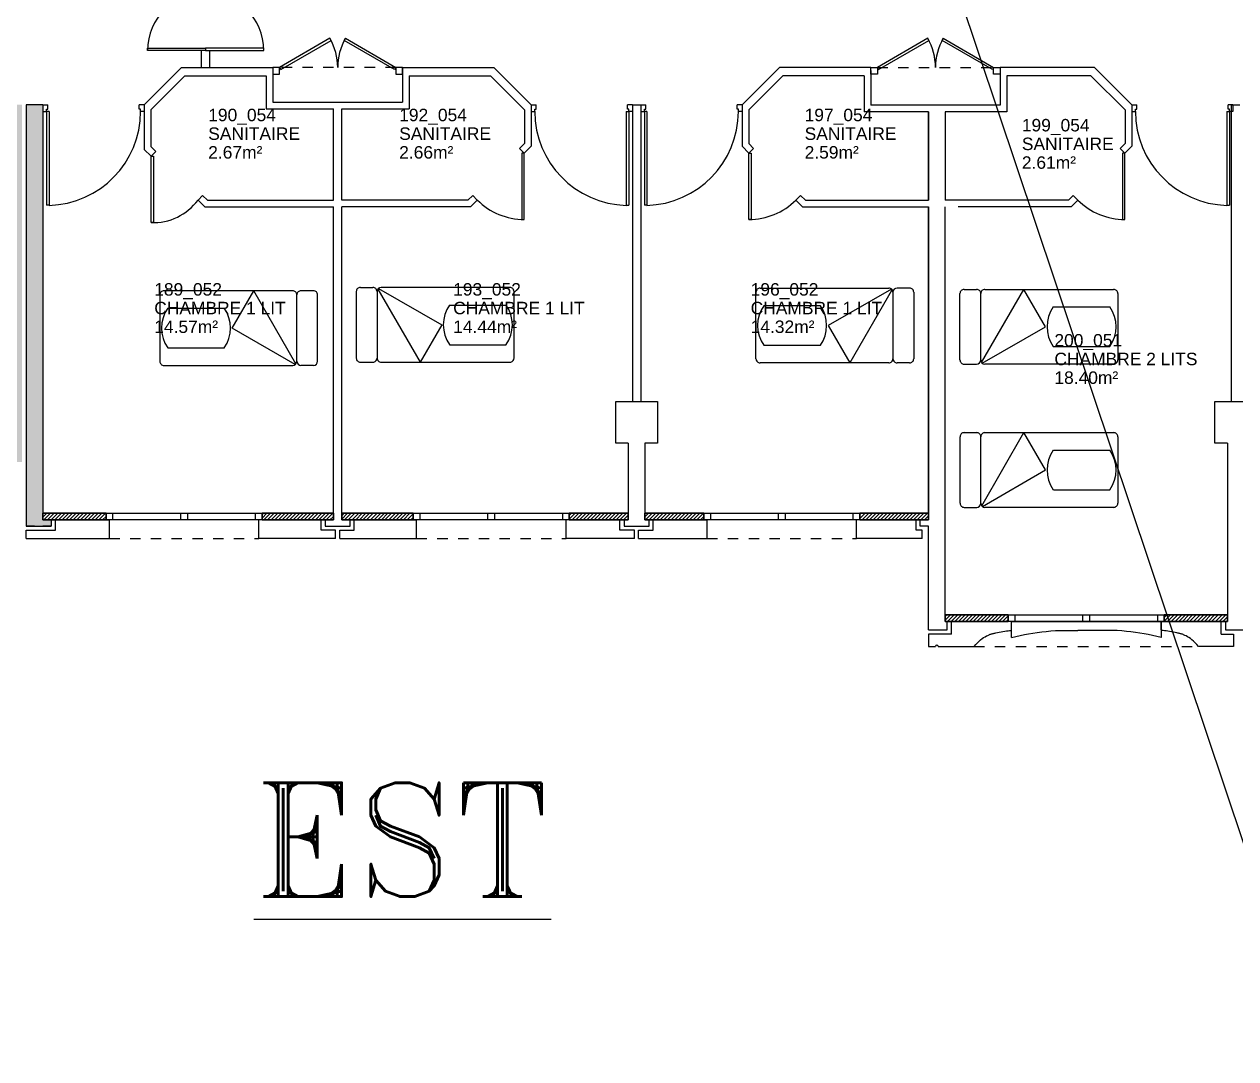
# Model space of a CAD drawing. Header units: millimetres. Extents: x -3.6 to 68.3, y -13.9 to 59.5.
# Drawn here: x 42.15 to 56.74, y -13.91 to -1.46 of the extents above; entities that cross this region are included whole.
import ezdxf
from ezdxf import colors
from ezdxf.entities.mleader import LeaderData, LeaderLine
from ezdxf.math import Vec2, Vec3

# ---------------------------------------------------------------- set-up
doc = ezdxf.new("R2010")
doc.units = ezdxf.units.MM
for name, pattern in [('CACHÉ', [0.25, 0.125, -0.125]), ('CONTINU', [0]), ('POINTILLÉS', [0.1, 0.05, -0.05])]:
    doc.linetypes.add(name, pattern=pattern)
for name, color, linetype in [('002 poteaux', 7, 'Continuous'), ('003 murs porteurs', 7, 'Continuous'), ('003 porte', 7, 'Continuous'), ('004 cloisons', 7, 'Continuous'), ('004 isolation', 8, 'Continuous'), ('005 Portes', 7, 'Continuous'), ('007 Fenêtre', 7, 'Continuous'), ('32-Et futur', 30, 'Continuous'), ('400 Lits', 8, 'Continuous'), ('A_Etiqu_Local', 7, 'Continuous')]:
    doc.layers.add(name, color=color, linetype=linetype)
doc.styles.add('Attribut', font='arial.ttf')
doc.styles.add('ROMANT', font='ROMANT')
doc.styles.get("Standard").update_dxf_attribs({"font": 'arial.ttf'})

# ---------------------------------------------------------------- blocks, each defined once
blk = doc.blocks.new('A_Etiqu_Local')
at = {"style": 'Attribut', "flags": 1}
for tag, p in [('CODE_HOPITAL', (-0.446, 1.632)), ('CODE_SITE', (-0.446, 1.407)), ('CODE_BATIMENT', (-0.446, 1.182)), ('CODE_SECTEUR', (-0.446, 0.957)), ('CODE_ETAGE', (-0.446, 0.732)), ('NOM_NORMALISE', (-0.446, -0.843)), ('SECTEUR_ACTIVITE', (-0.446, -1.068)), ('SOUS_SECTEUR_ACTIVITE', (-0.446, -1.293)), ('VOLUME', (-0.446, -1.518)), ('SERVICE', (-0.446, -1.743)), ('CODE_UG', (-0.446, -1.968)), ('CODE_UA', (-0.446, -2.193)), ('CODE_POLE', (-0.446, -2.418)), ('OCCUPANT_EXTERNE', (-0.446, -2.643)), ('DISPONIBILITE', (-0.446, -2.868)), ('ACCES_HANDICAPES', (-0.446, -3.093)), ('NATURE_SOL', (-0.446, -3.318)), ('RISQUE_LABORATOIRE', (-0.446, -3.543)), ('AMIANTE', (-0.446, -3.768))]:
    blk.add_attdef(tag, p, '', height=0.15, dxfattribs=at)
at = {"layer": 'A_Etiqu_Local', "style": 'Attribut'}
for tag, p in [('CODE_PIECE', (-0.446, 0.282)), ('NOM_USAGE', (-0.446, 0.057)), ('SURFACE', (-0.446, -0.168))]:
    blk.add_attdef(tag, p, '', height=0.15, dxfattribs=at)

msp = doc.modelspace()

# ---------------------------------------------------------------- hatches: boundary and pattern name
at = {"layer": '32-Et futur'}
h = msp.add_hatch(color=8, dxfattribs=at)
h.dxf.hatch_style = 1
h.paths.add_polyline_path([(42.125, -2.501), (42.125, -2.426), (41.925, -2.426), (41.925, -6.426), (41.825, -6.426), (41.825, -6.626), (41.925, -6.626), (41.925, -6.726), (42.125, -6.726)])
h.paths.add_polyline_path([(42.375, -2.426), (42.175, -2.426), (42.175, -2.501), (42.175, -7.5), (42.475, -7.5), (42.475, -7.425), (42.375, -7.425), (42.375, -7.345)])

# ---------------------------------------------------------------- linework, layer by layer
at = {"layer": '002 poteaux', "color": 8, "linetype": 'Continuous'}
for p, q in [((49.275, -6.5), (49.275, -6)), ((49.275, -6), (49.775, -6)), ((49.775, -6), (49.775, -6.5)), ((56.491, -6.5), (56.491, -6)), ((56.491, -6), (56.991, -6)), ((49.425, -6.5), (49.275, -6.5)), ((49.775, -6.5), (49.625, -6.5)), ((56.642, -6.5), (56.491, -6.5))]:
    msp.add_line(p, q, dxfattribs=at)
at = {"layer": '003 murs porteurs', "color": 8, "linetype": 'Continuous'}
for p, q in [((53.041, -3.576), (53.041, -2.513)), ((53.041, -2.513), (53.041, -3.576)), ((53.041, -2.513), (53.041, -3.576)), ((53.241, -2.513), (53.241, -3.576)), ((53.041, -7.425), (53.041, -3.656)), ((53.041, -3.656), (53.041, -7.425)), ((53.041, -3.656), (53.041, -7.425)), ((53.241, -8.65), (53.241, -3.656)), ((49.425, -6.5), (49.425, -7.425)), ((49.625, -6.5), (49.625, -7.425)), ((56.641, -6.5), (56.641, -8.65)), ((53.041, -7.255), (53.041, -7.425)), ((53.041, -7.255), (53.041, -7.425)), ((53.041, -7.425), (53.041, -7.255)), ((45.875, -7.425), (45.775, -7.425)), ((45.775, -7.425), (45.775, -7.5)), ((46.075, -7.425), (45.975, -7.425)), ((46.075, -7.5), (46.075, -7.425)), ((49.425, -7.425), (49.375, -7.425)), ((49.375, -7.425), (49.375, -7.5)), ((49.675, -7.425), (49.625, -7.425)), ((49.675, -7.5), (49.675, -7.425)), ((52.941, -7.425), (53.041, -7.425)), ((52.941, -7.5), (52.941, -7.425)), ((45.775, -7.5), (46.075, -7.5)), ((45.875, -7.5), (45.975, -7.5)), ((49.375, -7.5), (49.675, -7.5)), ((49.475, -7.5), (49.575, -7.5)), ((53.041, -7.5), (52.941, -7.5)), ((53.041, -8.75), (53.041, -7.5)), ((53.041, -8.75), (53.241, -8.75)), ((53.041, -8.75), (53.116, -8.75)), ((53.241, -8.65), (53.266, -8.65)), ((53.241, -8.75), (53.266, -8.75)), ((53.266, -8.75), (53.266, -8.65)), ((56.617, -8.65), (56.617, -8.75)), ((56.642, -8.65), (56.617, -8.65)), ((56.617, -8.75), (56.866, -8.75))]:
    msp.add_line(p, q, dxfattribs=at)
at = {"layer": '003 murs porteurs', "color": 8, "linetype": 'POINTILLÉS'}
for p, q in [((42.375, -7.425), (42.475, -7.425)), ((42.475, -7.425), (42.475, -7.5)), ((42.475, -7.5), (42.175, -7.5))]:
    msp.add_line(p, q, dxfattribs=at)
at = {"layer": '003 murs porteurs', "color": 8, "linetype": 'CACHÉ'}
for p, q in [((43.175, -7.65), (44.975, -7.65)), ((46.875, -7.65), (48.675, -7.65)), ((50.375, -7.65), (52.175, -7.65)), ((53.591, -8.95), (56.291, -8.95))]:
    msp.add_line(p, q, dxfattribs=at)
at = {"layer": '003 porte', "color": 8, "linetype": 'Continuous'}
for p, q in [((45.145, -1.976), (45.145, -2.056)), ((45.225, -1.976), (45.145, -1.976)), ((45.225, -2.056), (45.225, -1.976)), ((46.625, -1.976), (46.625, -2.056)), ((46.705, -1.976), (46.625, -1.976)), ((46.705, -2.056), (46.705, -1.976)), ((52.345, -2.056), (52.345, -1.976)), ((52.345, -1.976), (52.425, -1.976)), ((52.425, -1.976), (52.425, -2.056)), ((53.825, -2.056), (53.825, -1.976)), ((53.825, -1.976), (53.905, -1.976)), ((53.905, -1.976), (53.905, -2.056)), ((45.145, -2.056), (45.225, -2.056)), ((46.625, -2.056), (46.705, -2.056)), ((52.425, -2.056), (52.345, -2.056)), ((53.905, -2.056), (53.825, -2.056)), ((42.375, -2.426), (42.375, -2.506)), ((42.375, -2.426), (42.435, -2.426)), ((42.419, -2.506), (42.419, -2.478)), ((42.419, -2.478), (42.435, -2.478)), ((42.435, -2.478), (42.435, -2.426)), ((43.535, -2.478), (43.535, -2.426)), ((43.595, -2.426), (43.535, -2.426)), ((43.551, -2.478), (43.535, -2.478)), ((43.551, -2.506), (43.551, -2.478)), ((43.595, -2.426), (43.595, -2.506)), ((48.255, -2.426), (48.255, -2.506)), ((48.255, -2.426), (48.315, -2.426)), ((48.299, -2.506), (48.299, -2.478)), ((48.299, -2.478), (48.315, -2.478)), ((48.315, -2.478), (48.315, -2.426)), ((49.415, -2.478), (49.415, -2.426)), ((49.475, -2.426), (49.415, -2.426)), ((49.431, -2.478), (49.415, -2.478)), ((49.431, -2.506), (49.431, -2.478)), ((49.475, -2.426), (49.475, -2.506)), ((49.575, -2.426), (49.575, -2.506)), ((49.575, -2.426), (49.635, -2.426)), ((49.619, -2.506), (49.619, -2.478)), ((49.619, -2.478), (49.635, -2.478)), ((49.635, -2.478), (49.635, -2.426)), ((50.735, -2.478), (50.735, -2.426)), ((50.795, -2.426), (50.735, -2.426)), ((50.751, -2.478), (50.735, -2.478)), ((50.751, -2.506), (50.751, -2.478)), ((50.795, -2.426), (50.795, -2.506)), ((55.488, -2.426), (55.488, -2.506)), ((55.488, -2.426), (55.548, -2.426)), ((55.532, -2.506), (55.532, -2.478)), ((55.532, -2.478), (55.548, -2.478)), ((55.548, -2.478), (55.548, -2.426)), ((56.648, -2.478), (56.648, -2.426)), ((56.708, -2.426), (56.648, -2.426)), ((56.664, -2.478), (56.648, -2.478)), ((56.664, -2.506), (56.664, -2.478)), ((56.708, -2.426), (56.708, -2.506)), ((42.375, -2.506), (42.419, -2.506)), ((42.419, -2.506), (42.419, -3.637)), ((42.449, -2.506), (42.419, -2.506)), ((42.449, -2.506), (42.449, -3.637)), ((43.595, -2.506), (43.551, -2.506)), ((48.255, -2.506), (48.299, -2.506)), ((49.401, -2.506), (49.401, -3.637)), ((49.401, -2.506), (49.431, -2.506)), ((49.431, -2.506), (49.431, -3.637)), ((49.475, -2.506), (49.431, -2.506)), ((49.575, -2.506), (49.619, -2.506)), ((49.619, -2.506), (49.619, -3.637)), ((49.649, -2.506), (49.619, -2.506)), ((49.649, -2.506), (49.649, -3.637)), ((50.795, -2.506), (50.751, -2.506)), ((55.488, -2.506), (55.532, -2.506)), ((56.634, -2.506), (56.634, -3.637)), ((56.634, -2.506), (56.664, -2.506)), ((56.664, -2.506), (56.664, -3.637)), ((56.708, -2.506), (56.664, -2.506)), ((43.677, -3.845), (43.677, -3.045)), ((43.677, -3.045), (43.707, -3.045)), ((43.707, -3.045), (43.707, -3.845)), ((48.143, -3.008), (48.143, -3.808)), ((48.173, -3.008), (48.143, -3.008)), ((48.173, -3.808), (48.173, -3.008)), ((50.877, -3.808), (50.877, -3.008)), ((50.877, -3.008), (50.907, -3.008)), ((50.907, -3.008), (50.907, -3.808)), ((55.376, -3.008), (55.376, -3.808)), ((55.406, -3.008), (55.376, -3.008)), ((55.406, -3.808), (55.406, -3.008)), ((42.449, -3.637), (42.419, -3.637)), ((49.401, -3.637), (49.431, -3.637)), ((49.649, -3.637), (49.619, -3.637)), ((56.634, -3.637), (56.664, -3.637)), ((43.707, -3.845), (43.677, -3.845)), ((48.143, -3.808), (48.173, -3.808)), ((50.907, -3.808), (50.877, -3.808)), ((55.376, -3.808), (55.406, -3.808))]:
    msp.add_line(p, q, dxfattribs=at)
at = {"layer": '003 porte', "color": 8, "linetype": 'CACHÉ'}
for p, q in [((46.625, -1.976), (45.225, -1.976)), ((52.425, -1.976), (53.825, -1.976))]:
    msp.add_line(p, q, dxfattribs=at)
at = {"layer": '003 porte', "color": 8}
for centre, start, end in [((42.419, -2.506), 271.5186, 360), ((49.431, -2.506), 180, 268.4814), ((49.619, -2.506), 271.5186, 360), ((56.664, -2.506), 180, 268.4814)]:
    msp.add_arc(centre, 1.132, start, end, dxfattribs=at)
at = {"layer": '003 porte', "color": 8, "linetype": 'Continuous'}
for centre, radius, start, end in [((43.703, -3.174), 0.672, 267.8149, 323.5142), ((48.173, -3.008), 0.8, 225, 270), ((50.877, -3.008), 0.8, 270, 315), ((55.406, -3.008), 0.8, 225, 270)]:
    msp.add_arc(centre, radius, start, end, dxfattribs=at)
at = {"layer": '004 cloisons', "color": 8, "linetype": 'Continuous'}
for p, q in [((44.286, -1.976), (44.286, -1.774)), ((44.386, -1.976), (44.386, -1.774)), ((43.595, -2.426), (44.045, -1.976)), ((44.045, -1.976), (45.145, -1.976)), ((45.145, -1.976), (45.145, -2.395)), ((46.705, -1.976), (46.705, -2.395)), ((46.705, -1.976), (47.805, -1.976)), ((48.255, -2.426), (47.805, -1.976)), ((50.795, -2.426), (51.245, -1.976)), ((52.345, -1.976), (51.245, -1.976)), ((52.345, -2.013), (52.345, -2.433)), ((55.038, -1.976), (53.905, -1.976)), ((53.905, -1.976), (53.905, -2.433)), ((55.488, -2.426), (55.038, -1.976)), ((43.675, -2.487), (44.086, -2.076)), ((44.086, -2.076), (45.065, -2.076)), ((45.065, -2.076), (45.065, -2.475)), ((46.785, -2.076), (46.785, -2.475)), ((46.785, -2.076), (47.764, -2.076)), ((48.175, -2.487), (47.764, -2.076)), ((50.875, -2.487), (51.286, -2.076)), ((52.265, -2.076), (51.286, -2.076)), ((52.265, -2.076), (52.265, -2.513)), ((54.997, -2.076), (53.985, -2.076)), ((53.985, -2.076), (53.985, -2.513)), ((55.408, -2.487), (54.997, -2.076)), ((42.375, -2.426), (42.175, -2.426)), ((42.175, -2.426), (42.175, -2.501)), ((42.375, -2.426), (42.375, -7.425)), ((43.595, -2.426), (43.595, -2.963)), ((45.065, -2.475), (45.875, -2.475)), ((45.145, -2.395), (46.705, -2.395)), ((45.875, -3.576), (45.875, -2.475)), ((45.975, -3.576), (45.975, -2.475)), ((45.975, -2.475), (46.785, -2.475)), ((48.255, -2.426), (48.255, -2.926)), ((49.475, -2.426), (49.575, -2.426)), ((49.475, -2.463), (49.475, -6)), ((49.575, -2.463), (49.575, -6)), ((50.795, -2.426), (50.795, -2.926)), ((53.905, -2.433), (52.345, -2.433)), ((55.488, -2.426), (55.488, -2.926)), ((56.691, -6), (56.691, -2.426)), ((56.691, -2.426), (56.691, -2.426)), ((56.691, -2.426), (56.792, -2.426)), ((42.175, -2.501), (42.175, -7.5)), ((43.675, -2.487), (43.675, -2.93)), ((48.175, -2.487), (48.175, -2.892)), ((50.875, -2.487), (50.875, -2.892)), ((53.041, -2.513), (52.265, -2.513)), ((53.985, -2.513), (53.241, -2.513)), ((53.985, -2.513), (53.241, -2.513)), ((55.408, -2.487), (55.408, -2.892)), ((48.175, -2.892), (48.116, -2.951)), ((50.875, -2.892), (50.934, -2.951)), ((55.408, -2.892), (55.349, -2.951)), ((43.595, -2.963), (43.677, -3.045)), ((43.675, -2.93), (43.734, -2.989)), ((43.677, -3.045), (43.734, -2.989)), ((48.173, -3.008), (48.116, -2.951)), ((48.255, -2.926), (48.173, -3.008)), ((50.795, -2.926), (50.877, -3.008)), ((50.877, -3.008), (50.934, -2.951)), ((55.406, -3.008), (55.349, -2.951)), ((55.488, -2.926), (55.406, -3.008)), ((44.243, -3.573), (44.299, -3.517)), ((44.243, -3.573), (44.325, -3.656)), ((44.299, -3.517), (44.358, -3.576)), ((44.358, -3.576), (45.875, -3.576)), ((47.492, -3.576), (45.975, -3.576)), ((47.551, -3.517), (47.492, -3.576)), ((47.607, -3.573), (47.525, -3.656)), ((47.607, -3.573), (47.551, -3.517)), ((51.443, -3.573), (51.499, -3.517)), ((51.443, -3.573), (51.525, -3.656)), ((51.499, -3.517), (51.558, -3.576)), ((51.558, -3.576), (52.763, -3.576)), ((52.763, -3.576), (53.041, -3.576)), ((53.52, -3.576), (53.241, -3.576)), ((54.725, -3.576), (53.52, -3.576)), ((54.784, -3.517), (54.725, -3.576)), ((54.84, -3.573), (54.758, -3.656)), ((54.84, -3.573), (54.784, -3.517)), ((44.325, -3.656), (45.875, -3.656)), ((45.875, -7.425), (45.875, -3.656)), ((47.525, -3.656), (45.975, -3.656)), ((45.975, -7.425), (45.975, -3.656)), ((51.525, -3.656), (52.886, -3.656)), ((52.886, -3.656), (53.041, -3.656)), ((54.758, -3.656), (53.397, -3.656)), ((42.375, -7.425), (42.475, -7.425)), ((42.475, -7.425), (42.475, -7.5)), ((42.525, -7.55), (42.525, -7.425)), ((42.525, -7.425), (43.175, -7.425)), ((43.135, -7.425), (43.135, -7.345)), ((43.135, -7.345), (43.215, -7.345)), ((43.215, -7.425), (43.135, -7.425)), ((43.175, -7.65), (43.175, -7.425)), ((43.215, -7.345), (44.935, -7.345)), ((43.215, -7.345), (43.215, -7.425)), ((44.935, -7.425), (43.215, -7.425)), ((44.035, -7.425), (44.035, -7.345)), ((44.035, -7.345), (44.115, -7.345)), ((44.115, -7.425), (44.035, -7.425)), ((44.115, -7.345), (44.115, -7.425)), ((44.935, -7.425), (44.935, -7.345)), ((44.935, -7.345), (45.015, -7.345)), ((45.015, -7.425), (44.935, -7.425)), ((45.725, -7.425), (44.975, -7.425)), ((44.975, -7.65), (44.975, -7.425)), ((45.015, -7.345), (45.015, -7.425)), ((45.725, -7.55), (45.725, -7.425)), ((46.125, -7.55), (46.125, -7.425)), ((46.125, -7.425), (46.875, -7.425)), ((46.835, -7.425), (46.835, -7.345)), ((46.835, -7.345), (46.915, -7.345)), ((46.915, -7.425), (46.835, -7.425)), ((46.875, -7.65), (46.875, -7.425)), ((46.915, -7.345), (48.635, -7.345)), ((46.915, -7.345), (46.915, -7.425)), ((48.635, -7.425), (46.915, -7.425)), ((47.735, -7.425), (47.735, -7.345)), ((47.735, -7.345), (47.815, -7.345)), ((47.815, -7.425), (47.735, -7.425)), ((47.815, -7.345), (47.815, -7.425)), ((48.635, -7.425), (48.635, -7.345)), ((48.635, -7.345), (48.715, -7.345)), ((48.715, -7.425), (48.635, -7.425)), ((49.325, -7.425), (48.675, -7.425)), ((48.675, -7.65), (48.675, -7.425)), ((48.715, -7.345), (48.715, -7.425)), ((49.325, -7.55), (49.325, -7.425)), ((49.725, -7.55), (49.725, -7.425)), ((49.725, -7.425), (50.375, -7.425)), ((50.335, -7.425), (50.335, -7.345)), ((50.335, -7.345), (50.415, -7.345)), ((50.415, -7.425), (50.335, -7.425)), ((50.375, -7.65), (50.375, -7.425)), ((50.415, -7.345), (52.135, -7.345)), ((50.415, -7.345), (50.415, -7.425)), ((52.135, -7.425), (50.415, -7.425)), ((51.235, -7.425), (51.235, -7.345)), ((51.235, -7.345), (51.315, -7.345)), ((51.315, -7.425), (51.235, -7.425)), ((51.315, -7.345), (51.315, -7.425)), ((52.135, -7.425), (52.135, -7.345)), ((52.135, -7.345), (52.215, -7.345)), ((52.215, -7.425), (52.135, -7.425)), ((52.891, -7.425), (52.175, -7.425)), ((52.175, -7.65), (52.175, -7.425)), ((52.215, -7.345), (52.215, -7.425)), ((52.891, -7.55), (52.891, -7.425)), ((42.175, -7.5), (42.375, -7.5)), ((42.175, -7.55), (42.525, -7.55)), ((42.175, -7.65), (42.175, -7.55)), ((42.375, -7.5), (42.475, -7.5)), ((45.9, -7.55), (45.725, -7.55)), ((45.9, -7.65), (45.9, -7.55)), ((45.95, -7.55), (46.125, -7.55)), ((45.95, -7.65), (45.95, -7.55)), ((49.5, -7.55), (49.325, -7.55)), ((49.5, -7.65), (49.5, -7.55)), ((49.55, -7.55), (49.725, -7.55)), ((49.55, -7.65), (49.55, -7.55)), ((52.966, -7.55), (52.891, -7.55)), ((52.966, -7.65), (52.966, -7.55)), ((42.175, -7.65), (43.175, -7.65)), ((45.9, -7.65), (44.975, -7.65)), ((45.95, -7.65), (46.875, -7.65)), ((49.5, -7.65), (48.675, -7.65)), ((49.55, -7.65), (50.375, -7.65)), ((52.966, -7.65), (52.175, -7.65)), ((54.001, -8.65), (54.001, -8.57)), ((54.001, -8.57), (54.081, -8.57)), ((54.081, -8.57), (54.081, -8.65)), ((55.801, -8.65), (55.801, -8.57)), ((55.801, -8.57), (55.881, -8.57)), ((55.881, -8.57), (55.881, -8.65)), ((53.316, -8.8), (53.316, -8.65)), ((54.041, -8.65), (53.316, -8.65)), ((54.081, -8.65), (54.001, -8.65)), ((54.031, -8.755), (54.041, -8.753)), ((54.041, -8.75), (54.041, -8.65)), ((54.041, -8.84), (54.041, -8.65)), ((54.041, -8.65), (55.841, -8.65)), ((55.881, -8.65), (55.801, -8.65)), ((55.841, -8.65), (55.841, -8.84)), ((55.841, -8.65), (56.567, -8.65)), ((55.841, -8.75), (55.841, -8.65)), ((55.851, -8.755), (55.841, -8.753)), ((56.567, -8.8), (56.567, -8.65)), ((53.316, -8.8), (53.041, -8.8)), ((53.041, -8.8), (53.041, -8.95)), ((53.632, -8.904), (53.651, -8.885)), ((53.651, -8.885), (53.669, -8.868)), ((53.669, -8.868), (53.687, -8.854)), ((53.687, -8.854), (53.705, -8.842)), ((53.705, -8.842), (53.722, -8.832)), ((53.722, -8.832), (53.738, -8.823)), ((53.738, -8.823), (53.754, -8.816)), ((53.754, -8.816), (53.77, -8.809)), ((53.77, -8.809), (53.777, -8.806)), ((53.777, -8.806), (53.785, -8.803)), ((53.785, -8.803), (53.792, -8.801)), ((53.792, -8.801), (53.8, -8.798)), ((53.8, -8.798), (53.807, -8.796)), ((53.807, -8.796), (53.815, -8.793)), ((53.815, -8.793), (53.823, -8.791)), ((53.823, -8.791), (53.832, -8.789)), ((53.832, -8.789), (53.841, -8.787)), ((53.841, -8.787), (53.85, -8.784)), ((53.85, -8.784), (53.87, -8.78)), ((53.87, -8.78), (53.892, -8.776)), ((53.892, -8.776), (53.915, -8.773)), ((53.915, -8.773), (53.938, -8.769)), ((53.938, -8.769), (53.96, -8.766)), ((53.96, -8.766), (53.981, -8.762)), ((53.981, -8.762), (54.001, -8.76)), ((54.001, -8.76), (54.018, -8.757)), ((54.018, -8.757), (54.031, -8.755)), ((54.041, -8.84), (54.093, -8.828)), ((54.093, -8.828), (54.144, -8.816)), ((54.144, -8.816), (54.195, -8.806)), ((54.195, -8.806), (54.246, -8.797)), ((54.246, -8.797), (54.298, -8.788)), ((54.298, -8.788), (54.35, -8.781)), ((54.35, -8.781), (54.404, -8.774)), ((54.404, -8.774), (54.459, -8.767)), ((54.459, -8.767), (54.515, -8.762)), ((54.515, -8.762), (54.572, -8.757)), ((54.572, -8.757), (54.841, -8.757)), ((55.311, -8.757), (54.841, -8.757)), ((55.368, -8.762), (55.311, -8.757)), ((55.424, -8.767), (55.368, -8.762)), ((55.479, -8.774), (55.424, -8.767)), ((55.532, -8.781), (55.479, -8.774)), ((55.585, -8.788), (55.532, -8.781)), ((55.637, -8.797), (55.585, -8.788)), ((55.688, -8.806), (55.637, -8.797)), ((55.739, -8.816), (55.688, -8.806)), ((55.79, -8.828), (55.739, -8.816)), ((55.841, -8.84), (55.79, -8.828)), ((55.865, -8.757), (55.851, -8.755)), ((55.882, -8.76), (55.865, -8.757)), ((55.902, -8.762), (55.882, -8.76)), ((55.923, -8.766), (55.902, -8.762)), ((55.945, -8.769), (55.923, -8.766)), ((55.968, -8.773), (55.945, -8.769)), ((55.991, -8.776), (55.968, -8.773)), ((56.012, -8.78), (55.991, -8.776)), ((56.033, -8.784), (56.012, -8.78)), ((56.042, -8.787), (56.033, -8.784)), ((56.051, -8.789), (56.042, -8.787)), ((56.059, -8.791), (56.051, -8.789)), ((56.068, -8.793), (56.059, -8.791)), ((56.075, -8.796), (56.068, -8.793)), ((56.083, -8.798), (56.075, -8.796)), ((56.091, -8.801), (56.083, -8.798)), ((56.098, -8.803), (56.091, -8.801)), ((56.106, -8.806), (56.098, -8.803)), ((56.113, -8.809), (56.106, -8.806)), ((56.128, -8.816), (56.113, -8.809)), ((56.144, -8.823), (56.128, -8.816)), ((56.161, -8.832), (56.144, -8.823)), ((56.178, -8.842), (56.161, -8.832)), ((56.195, -8.854), (56.178, -8.842)), ((56.213, -8.868), (56.195, -8.854)), ((56.232, -8.885), (56.213, -8.868)), ((56.251, -8.904), (56.232, -8.885)), ((56.567, -8.8), (56.716, -8.8)), ((56.716, -8.8), (56.716, -8.95)), ((53.041, -8.95), (53.126, -8.95)), ((53.156, -8.95), (53.591, -8.95)), ((53.591, -8.95), (53.612, -8.925)), ((53.612, -8.925), (53.632, -8.904)), ((56.271, -8.925), (56.251, -8.904)), ((56.291, -8.95), (56.271, -8.925)), ((56.716, -8.95), (56.291, -8.95))]:
    msp.add_line(p, q, dxfattribs=at)
msp.add_arc((53.141, -8.95), 0.015, 360, 180, dxfattribs=at)
at = {"layer": '004 isolation', "color": 8, "linetype": 'Continuous'}
for p, q in [((42.377, -7.345), (42.375, -7.347)), ((42.375, -7.391), (42.421, -7.345)), ((43.135, -7.345), (42.375, -7.345)), ((42.375, -7.345), (42.375, -7.425)), ((43.135, -7.345), (42.375, -7.345)), ((42.375, -7.345), (42.375, -7.425)), ((42.375, -7.425), (42.375, -7.345)), ((42.375, -7.345), (43.135, -7.345)), ((42.375, -7.425), (43.135, -7.425)), ((42.375, -7.425), (43.135, -7.425)), ((43.135, -7.425), (42.375, -7.425)), ((42.465, -7.345), (42.385, -7.425)), ((42.43, -7.425), (42.51, -7.345)), ((42.554, -7.345), (42.474, -7.425)), ((42.518, -7.425), (42.598, -7.345)), ((42.642, -7.345), (42.562, -7.425)), ((42.606, -7.425), (42.686, -7.345)), ((42.73, -7.345), (42.65, -7.425)), ((42.695, -7.425), (42.775, -7.345)), ((42.819, -7.345), (42.739, -7.425)), ((42.783, -7.425), (42.863, -7.345)), ((42.907, -7.345), (42.827, -7.425)), ((42.871, -7.425), (42.951, -7.345)), ((42.996, -7.345), (42.916, -7.425)), ((42.96, -7.425), (43.04, -7.345)), ((43.084, -7.345), (43.004, -7.425)), ((43.048, -7.425), (43.128, -7.345)), ((43.135, -7.383), (43.092, -7.425)), ((43.135, -7.425), (43.135, -7.345)), ((43.135, -7.425), (43.135, -7.345)), ((43.135, -7.345), (43.135, -7.425)), ((45.029, -7.345), (45.015, -7.359)), ((45.015, -7.403), (45.073, -7.345)), ((45.875, -7.345), (45.015, -7.345)), ((45.015, -7.345), (45.015, -7.425)), ((45.875, -7.345), (45.015, -7.345)), ((45.015, -7.345), (45.015, -7.425)), ((45.015, -7.425), (45.015, -7.345)), ((45.015, -7.345), (45.875, -7.345)), ((45.015, -7.425), (45.875, -7.425)), ((45.015, -7.425), (45.875, -7.425)), ((45.875, -7.425), (45.015, -7.425)), ((45.117, -7.345), (45.037, -7.425)), ((45.081, -7.425), (45.161, -7.345)), ((45.205, -7.345), (45.125, -7.425)), ((45.17, -7.425), (45.25, -7.345)), ((45.294, -7.345), (45.214, -7.425)), ((45.258, -7.425), (45.338, -7.345)), ((45.382, -7.345), (45.302, -7.425)), ((45.346, -7.425), (45.426, -7.345)), ((45.47, -7.345), (45.39, -7.425)), ((45.435, -7.425), (45.515, -7.345)), ((45.559, -7.345), (45.479, -7.425)), ((45.523, -7.425), (45.603, -7.345)), ((45.647, -7.345), (45.567, -7.425)), ((45.611, -7.425), (45.691, -7.345)), ((45.736, -7.345), (45.656, -7.425)), ((45.7, -7.425), (45.78, -7.345)), ((45.824, -7.345), (45.744, -7.425)), ((45.788, -7.425), (45.868, -7.345)), ((45.875, -7.383), (45.832, -7.425)), ((45.875, -7.425), (45.875, -7.345)), ((45.875, -7.425), (45.875, -7.345)), ((45.875, -7.345), (45.875, -7.425)), ((46.001, -7.345), (45.975, -7.371)), ((45.975, -7.415), (46.045, -7.345)), ((45.975, -7.425), (45.975, -7.345)), ((45.975, -7.345), (46.835, -7.345)), ((45.975, -7.425), (45.975, -7.345)), ((45.975, -7.345), (46.835, -7.345)), ((46.835, -7.345), (45.975, -7.345)), ((45.975, -7.345), (45.975, -7.425)), ((46.835, -7.425), (45.975, -7.425)), ((46.835, -7.425), (45.975, -7.425)), ((45.975, -7.425), (46.835, -7.425)), ((46.089, -7.345), (46.009, -7.425)), ((46.053, -7.425), (46.133, -7.345)), ((46.178, -7.345), (46.098, -7.425)), ((46.142, -7.425), (46.222, -7.345)), ((46.266, -7.345), (46.186, -7.425)), ((46.23, -7.425), (46.31, -7.345)), ((46.354, -7.345), (46.274, -7.425)), ((46.319, -7.425), (46.399, -7.345)), ((46.443, -7.345), (46.363, -7.425)), ((46.407, -7.425), (46.487, -7.345)), ((46.531, -7.345), (46.451, -7.425)), ((46.495, -7.425), (46.575, -7.345)), ((46.62, -7.345), (46.54, -7.425)), ((46.584, -7.425), (46.664, -7.345)), ((46.708, -7.345), (46.628, -7.425)), ((46.672, -7.425), (46.752, -7.345)), ((46.796, -7.345), (46.716, -7.425)), ((46.76, -7.425), (46.835, -7.351)), ((46.835, -7.395), (46.805, -7.425)), ((46.835, -7.345), (46.835, -7.425)), ((46.835, -7.345), (46.835, -7.425)), ((46.835, -7.425), (46.835, -7.345)), ((48.741, -7.345), (48.715, -7.371)), ((48.715, -7.415), (48.785, -7.345)), ((49.425, -7.345), (48.715, -7.345)), ((48.715, -7.345), (48.715, -7.425)), ((49.425, -7.345), (48.715, -7.345)), ((48.715, -7.345), (48.715, -7.425)), ((48.715, -7.425), (48.715, -7.345)), ((48.715, -7.345), (49.425, -7.345)), ((48.715, -7.425), (49.425, -7.425)), ((48.715, -7.425), (49.425, -7.425)), ((49.425, -7.425), (48.715, -7.425)), ((48.829, -7.345), (48.749, -7.425)), ((48.793, -7.425), (48.873, -7.345)), ((48.918, -7.345), (48.838, -7.425)), ((48.882, -7.425), (48.962, -7.345)), ((49.006, -7.345), (48.926, -7.425)), ((48.97, -7.425), (49.05, -7.345)), ((49.094, -7.345), (49.014, -7.425)), ((49.059, -7.425), (49.139, -7.345)), ((49.183, -7.345), (49.103, -7.425)), ((49.147, -7.425), (49.227, -7.345)), ((49.271, -7.345), (49.191, -7.425)), ((49.235, -7.425), (49.315, -7.345)), ((49.36, -7.345), (49.28, -7.425)), ((49.324, -7.425), (49.404, -7.345)), ((49.425, -7.368), (49.368, -7.425)), ((49.412, -7.425), (49.425, -7.412)), ((49.425, -7.425), (49.425, -7.345)), ((49.425, -7.425), (49.425, -7.345)), ((49.425, -7.345), (49.425, -7.425)), ((49.669, -7.345), (49.625, -7.389)), ((50.335, -7.345), (49.625, -7.345)), ((49.625, -7.345), (49.625, -7.425)), ((50.335, -7.345), (49.625, -7.345)), ((49.625, -7.345), (49.625, -7.425)), ((49.625, -7.425), (49.625, -7.345)), ((49.625, -7.345), (50.335, -7.345)), ((49.625, -7.425), (50.335, -7.425)), ((49.625, -7.425), (50.335, -7.425)), ((50.335, -7.425), (49.625, -7.425)), ((49.633, -7.425), (49.713, -7.345)), ((49.757, -7.345), (49.677, -7.425)), ((49.722, -7.425), (49.802, -7.345)), ((49.846, -7.345), (49.766, -7.425)), ((49.81, -7.425), (49.89, -7.345)), ((49.934, -7.345), (49.854, -7.425)), ((49.898, -7.425), (49.978, -7.345)), ((50.023, -7.345), (49.943, -7.425)), ((49.987, -7.425), (50.067, -7.345)), ((50.111, -7.345), (50.031, -7.425)), ((50.075, -7.425), (50.155, -7.345)), ((50.199, -7.345), (50.119, -7.425)), ((50.163, -7.425), (50.243, -7.345)), ((50.288, -7.345), (50.208, -7.425)), ((50.252, -7.425), (50.332, -7.345)), ((50.335, -7.386), (50.296, -7.425)), ((50.335, -7.425), (50.335, -7.345)), ((50.335, -7.425), (50.335, -7.345)), ((50.335, -7.345), (50.335, -7.425)), ((52.232, -7.345), (52.215, -7.362)), ((52.215, -7.407), (52.276, -7.345)), ((53.041, -7.345), (52.215, -7.345)), ((52.215, -7.345), (52.215, -7.425)), ((53.041, -7.345), (52.215, -7.345)), ((52.215, -7.345), (52.215, -7.425)), ((52.215, -7.425), (52.215, -7.345)), ((52.215, -7.345), (53.041, -7.345)), ((52.215, -7.425), (53.041, -7.425)), ((52.215, -7.425), (53.041, -7.425)), ((53.041, -7.425), (52.215, -7.425)), ((52.321, -7.345), (52.241, -7.425)), ((52.285, -7.425), (52.365, -7.345)), ((52.409, -7.345), (52.329, -7.425)), ((52.373, -7.425), (52.453, -7.345)), ((52.497, -7.345), (52.417, -7.425)), ((52.462, -7.425), (52.542, -7.345)), ((52.586, -7.345), (52.506, -7.425)), ((52.55, -7.425), (52.63, -7.345)), ((52.674, -7.345), (52.594, -7.425)), ((52.638, -7.425), (52.718, -7.345)), ((52.763, -7.345), (52.683, -7.425)), ((52.727, -7.425), (52.807, -7.345)), ((52.851, -7.345), (52.771, -7.425)), ((52.815, -7.425), (52.895, -7.345)), ((52.939, -7.345), (52.859, -7.425)), ((52.904, -7.425), (52.984, -7.345)), ((53.028, -7.345), (52.948, -7.425)), ((52.992, -7.425), (53.041, -7.376)), ((53.041, -7.42), (53.036, -7.425)), ((53.041, -7.425), (53.041, -7.345)), ((53.041, -7.425), (53.041, -7.345)), ((53.041, -7.345), (53.041, -7.425)), ((53.261, -8.57), (53.241, -8.59)), ((53.241, -8.634), (53.305, -8.57)), ((54.001, -8.57), (53.241, -8.57)), ((53.241, -8.57), (53.241, -8.65)), ((54.001, -8.57), (53.241, -8.57)), ((53.241, -8.57), (53.241, -8.65)), ((53.241, -8.65), (53.241, -8.57)), ((53.241, -8.57), (54.001, -8.57)), ((53.349, -8.57), (53.27, -8.65)), ((53.314, -8.65), (53.394, -8.57)), ((53.438, -8.57), (53.358, -8.65)), ((53.402, -8.65), (53.482, -8.57)), ((53.526, -8.57), (53.446, -8.65)), ((53.49, -8.65), (53.57, -8.57)), ((53.615, -8.57), (53.535, -8.65)), ((53.579, -8.65), (53.659, -8.57)), ((53.703, -8.57), (53.623, -8.65)), ((53.667, -8.65), (53.747, -8.57)), ((53.791, -8.57), (53.711, -8.65)), ((53.756, -8.65), (53.836, -8.57)), ((53.88, -8.57), (53.8, -8.65)), ((53.844, -8.65), (53.924, -8.57)), ((53.968, -8.57), (53.888, -8.65)), ((53.932, -8.65), (54.001, -8.581)), ((54.001, -8.65), (54.001, -8.57)), ((54.001, -8.65), (54.001, -8.57)), ((54.001, -8.57), (54.001, -8.65)), ((55.913, -8.57), (55.881, -8.602)), ((55.881, -8.646), (55.957, -8.57)), ((56.641, -8.57), (55.881, -8.57)), ((55.881, -8.57), (55.881, -8.65)), ((56.641, -8.57), (55.881, -8.57)), ((55.881, -8.57), (55.881, -8.65)), ((55.881, -8.65), (55.881, -8.57)), ((55.881, -8.57), (56.641, -8.57)), ((56.001, -8.57), (55.921, -8.65)), ((55.965, -8.65), (56.045, -8.57)), ((56.09, -8.57), (56.01, -8.65)), ((56.054, -8.65), (56.134, -8.57)), ((56.178, -8.57), (56.098, -8.65)), ((56.142, -8.65), (56.222, -8.57)), ((56.266, -8.57), (56.186, -8.65)), ((56.231, -8.65), (56.311, -8.57)), ((56.355, -8.57), (56.275, -8.65)), ((56.319, -8.65), (56.399, -8.57)), ((56.443, -8.57), (56.363, -8.65)), ((56.407, -8.65), (56.487, -8.57)), ((56.531, -8.57), (56.451, -8.65)), ((56.496, -8.65), (56.576, -8.57)), ((56.62, -8.57), (56.54, -8.65)), ((56.584, -8.65), (56.641, -8.593)), ((56.641, -8.65), (56.641, -8.57)), ((56.641, -8.65), (56.641, -8.57)), ((56.641, -8.57), (56.641, -8.65)), ((53.241, -8.65), (54.001, -8.65)), ((53.241, -8.65), (54.001, -8.65)), ((54.001, -8.65), (53.241, -8.65)), ((54.001, -8.625), (53.977, -8.65)), ((55.881, -8.65), (56.641, -8.65)), ((55.881, -8.65), (56.641, -8.65)), ((56.641, -8.65), (55.881, -8.65)), ((56.641, -8.637), (56.628, -8.65))]:
    msp.add_line(p, q, dxfattribs=at)
at = {"layer": '005 Portes', "color": 8, "linetype": 'Continuous'}
for p, q in [((43.635, -1.774), (43.635, -1.744)), ((43.635, -1.744), (44.335, -1.744)), ((44.335, -1.744), (44.335, -1.774)), ((45.035, -1.744), (44.335, -1.744)), ((44.335, -1.744), (44.335, -1.774)), ((45.035, -1.774), (45.035, -1.744)), ((45.831, -1.626), (45.225, -1.976)), ((45.24, -2.002), (45.846, -1.652)), ((45.846, -1.652), (45.831, -1.626)), ((46.004, -1.652), (46.019, -1.626)), ((46.61, -2.002), (46.004, -1.652)), ((46.019, -1.626), (46.625, -1.976)), ((53.031, -1.626), (52.425, -1.976)), ((52.44, -2.002), (53.046, -1.652)), ((53.046, -1.652), (53.031, -1.626)), ((53.204, -1.652), (53.219, -1.626)), ((53.81, -2.002), (53.204, -1.652)), ((53.219, -1.626), (53.825, -1.976)), ((44.335, -1.774), (43.635, -1.774)), ((44.335, -1.774), (45.035, -1.774)), ((45.225, -1.976), (45.24, -2.002)), ((46.625, -1.976), (46.61, -2.002)), ((52.425, -1.976), (52.44, -2.002)), ((53.825, -1.976), (53.81, -2.002))]:
    msp.add_line(p, q, dxfattribs=at)
for centre, start, end in [((44.335, -1.774), 90, 180), ((44.335, -1.774), 360, 90), ((45.225, -1.976), 360, 30), ((46.625, -1.976), 150, 180), ((52.425, -1.976), 0, 30), ((53.825, -1.976), 150, 180)]:
    msp.add_arc(centre, 0.7, start, end, dxfattribs=at)
at = {"layer": '007 Fenêtre', "color": 8, "linetype": 'Continuous'}
for p, q in [((54.081, -8.57), (55.801, -8.57)), ((54.901, -8.65), (54.901, -8.57)), ((54.901, -8.57), (54.981, -8.57)), ((54.981, -8.57), (54.981, -8.65)), ((55.801, -8.65), (54.081, -8.65)), ((54.981, -8.65), (54.901, -8.65))]:
    msp.add_line(p, q, dxfattribs=at)
at = {"layer": '400 Lits', "color": 8, "linetype": 'Continuous'}
for p, q in [((45.384, -4.665), (43.833, -4.665)), ((44.654, -5.115), (44.914, -4.665)), ((45.423, -5.546), (44.914, -4.665)), ((45.633, -4.665), (45.483, -4.665)), ((46.199, -4.626), (46.349, -4.626)), ((46.41, -4.645), (46.918, -5.526)), ((46.418, -4.637), (47.178, -5.076)), ((47.999, -4.626), (46.448, -4.626)), ((51.013, -4.634), (52.563, -4.634)), ((52.594, -4.645), (51.834, -5.084)), ((52.602, -4.652), (52.093, -5.534)), ((52.813, -4.634), (52.663, -4.634)), ((53.47, -4.649), (53.62, -4.649)), ((53.681, -5.53), (54.189, -4.649)), ((53.72, -4.649), (55.27, -4.649)), ((54.449, -5.099), (54.189, -4.649)), ((43.783, -4.715), (43.783, -5.515)), ((45.433, -5.515), (45.433, -4.715)), ((45.433, -5.515), (45.433, -4.715)), ((45.433, -5.515), (45.433, -4.715)), ((45.683, -5.515), (45.683, -4.715)), ((46.149, -4.676), (46.149, -5.476)), ((46.399, -4.676), (46.399, -5.476)), ((46.399, -4.676), (46.399, -5.476)), ((46.399, -4.676), (46.399, -5.476)), ((48.049, -5.476), (48.049, -4.676)), ((50.963, -5.484), (50.963, -4.684)), ((52.613, -4.684), (52.613, -5.484)), ((52.613, -4.684), (52.613, -5.484)), ((52.613, -4.684), (52.613, -5.484)), ((52.863, -4.684), (52.863, -5.484)), ((53.42, -5.499), (53.42, -4.699)), ((53.67, -5.499), (53.67, -4.699)), ((53.67, -5.499), (53.67, -4.699)), ((53.67, -5.499), (53.67, -4.699)), ((55.32, -4.699), (55.32, -5.499)), ((43.878, -4.877), (44.56, -4.877)), ((47.273, -4.838), (47.954, -4.838)), ((51.057, -4.845), (51.739, -4.845)), ((54.544, -4.861), (55.225, -4.861)), ((47.178, -5.076), (46.918, -5.526)), ((51.834, -5.084), (52.093, -5.534)), ((53.689, -5.538), (54.449, -5.099)), ((45.415, -5.554), (44.654, -5.115)), ((43.878, -5.354), (44.56, -5.354)), ((47.273, -5.315), (47.954, -5.315)), ((51.057, -5.322), (51.739, -5.322)), ((54.544, -5.338), (55.225, -5.338)), ((46.199, -5.526), (46.349, -5.526)), ((46.448, -5.526), (47.999, -5.526)), ((52.563, -5.534), (51.013, -5.534)), ((52.813, -5.534), (52.663, -5.534)), ((43.833, -5.565), (45.384, -5.565)), ((45.633, -5.565), (45.483, -5.565)), ((53.47, -5.549), (53.62, -5.549)), ((55.27, -5.549), (53.72, -5.549)), ((53.471, -6.374), (53.621, -6.374)), ((53.682, -7.255), (54.19, -6.374)), ((53.72, -6.374), (55.271, -6.374)), ((54.45, -6.824), (54.19, -6.374)), ((53.421, -7.224), (53.421, -6.424)), ((53.671, -7.224), (53.671, -6.424)), ((53.671, -7.224), (53.671, -6.424)), ((53.671, -7.224), (53.671, -6.424)), ((55.321, -6.424), (55.321, -7.224)), ((54.545, -6.585), (55.226, -6.585)), ((53.69, -7.263), (54.45, -6.824)), ((54.545, -7.062), (55.226, -7.062)), ((53.471, -7.274), (53.621, -7.274)), ((55.271, -7.274), (53.72, -7.274))]:
    msp.add_line(p, q, dxfattribs=at)
for centre, radius, start, end in [((43.833, -4.715), 0.05, 89.9994, 179.9995), ((45.383, -4.715), 0.05, 0.0022, 90.0023), ((45.483, -4.715), 0.05, 89.9982, 179.9983), ((45.633, -4.715), 0.05, 0.0022, 90.0023), ((46.199, -4.676), 0.05, 89.9994, 179.9995), ((46.349, -4.676), 0.05, 0.0005, 90.0006), ((46.449, -4.676), 0.05, 89.9995, 179.9994), ((47.999, -4.676), 0.05, 0.0017, 90.0018), ((51.013, -4.684), 0.05, 89.9982, 179.9983), ((52.563, -4.684), 0.05, 0.0005, 90.0006), ((52.663, -4.684), 0.05, 89.9995, 179.9994), ((52.813, -4.684), 0.05, 0.0005, 90.0006), ((53.47, -4.699), 0.05, 89.9982, 179.9983), ((53.62, -4.699), 0.05, 0.0017, 90.0018), ((53.72, -4.699), 0.05, 89.9982, 179.9983), ((55.27, -4.699), 0.05, 0.0005, 90.0006), ((44.219, -5.115), 0.416, 145.0078, 214.9925), ((44.219, -5.115), 0.416, 325.0079, 34.9919), ((47.613, -5.076), 0.416, 145.0078, 214.9925), ((47.613, -5.076), 0.416, 325.0079, 34.9919), ((51.398, -5.084), 0.416, 145.0078, 214.9925), ((51.398, -5.084), 0.416, 325.0079, 34.9919), ((54.885, -5.099), 0.416, 145.0078, 214.9925), ((54.885, -5.099), 0.416, 325.0079, 34.9919), ((43.833, -5.515), 0.05, 180.0017, 270.0018), ((45.383, -5.515), 0.05, 269.9995, 359.9994), ((45.483, -5.515), 0.05, 180.0006, 270.0005), ((45.633, -5.515), 0.05, 269.9995, 359.9994), ((46.199, -5.476), 0.05, 180.0017, 270.0018), ((46.349, -5.476), 0.05, 269.9982, 359.9983), ((46.449, -5.476), 0.05, 180.0017, 270.0018), ((47.999, -5.476), 0.05, 269.9994, 359.9995), ((51.013, -5.484), 0.05, 180.0005, 270.0006), ((52.563, -5.484), 0.05, 269.9982, 359.9983), ((52.663, -5.484), 0.05, 180.0017, 270.0018), ((52.813, -5.484), 0.05, 269.9982, 359.9983), ((53.47, -5.499), 0.05, 180.0005, 270.0006), ((53.62, -5.499), 0.05, 269.9995, 359.9994), ((53.72, -5.499), 0.05, 180.0006, 270.0005), ((55.27, -5.499), 0.05, 269.9982, 359.9983), ((53.471, -6.424), 0.05, 89.9982, 179.9983), ((53.621, -6.424), 0.05, 0.0017, 90.0018), ((53.721, -6.424), 0.05, 89.9982, 179.9983), ((55.271, -6.424), 0.05, 0.0005, 90.0006), ((54.885, -6.824), 0.416, 145.0078, 214.9925), ((54.885, -6.824), 0.416, 325.0079, 34.9919), ((53.471, -7.224), 0.05, 180.0005, 270.0006), ((53.621, -7.224), 0.05, 269.9995, 359.9994), ((53.721, -7.224), 0.05, 180.0006, 270.0005), ((55.271, -7.224), 0.05, 269.9982, 359.9983)]:
    msp.add_arc(centre, radius, start, end, dxfattribs=at)

# ---------------------------------------------------------------- block references
at = {"layer": 'A_Etiqu_Local', "color": 8}
ref = msp.add_blockref('A_Etiqu_Local', (44.812, -2.906), dxfattribs=at)
ref.add_attrib('CODE_PIECE', '190_054', (44.366, -2.624), dxfattribs={"height": 0.15, "style": 'Attribut'})
ref.add_attrib('NOM_USAGE', 'SANITAIRE', (44.366, -2.849), dxfattribs={"height": 0.15, "style": 'Attribut'})
ref.add_attrib('SURFACE', '2.67m²', (44.366, -3.074), dxfattribs={"height": 0.15, "style": 'Attribut'})
ref = msp.add_blockref('A_Etiqu_Local', (47.112, -2.906), dxfattribs=at)
ref.add_attrib('CODE_PIECE', '192_054', (46.666, -2.624), dxfattribs={"height": 0.15, "style": 'Attribut'})
ref.add_attrib('NOM_USAGE', 'SANITAIRE', (46.666, -2.849), dxfattribs={"height": 0.15, "style": 'Attribut'})
ref.add_attrib('SURFACE', '2.66m²', (46.666, -3.074), dxfattribs={"height": 0.15, "style": 'Attribut'})
ref = msp.add_blockref('A_Etiqu_Local', (51.995, -2.906), dxfattribs=at)
ref.add_attrib('CODE_PIECE', '197_054', (51.549, -2.624), dxfattribs={"height": 0.15, "style": 'Attribut'})
ref.add_attrib('NOM_USAGE', 'SANITAIRE', (51.549, -2.849), dxfattribs={"height": 0.15, "style": 'Attribut'})
ref.add_attrib('SURFACE', '2.59m²', (51.549, -3.074), dxfattribs={"height": 0.15, "style": 'Attribut'})
ref = msp.add_blockref('A_Etiqu_Local', (54.612, -3.029), dxfattribs=at)
ref.add_attrib('CODE_PIECE', '199_054', (54.165, -2.747), dxfattribs={"height": 0.15, "style": 'Attribut'})
ref.add_attrib('NOM_USAGE', 'SANITAIRE', (54.165, -2.972), dxfattribs={"height": 0.15, "style": 'Attribut'})
ref.add_attrib('SURFACE', '2.61m²', (54.165, -3.197), dxfattribs={"height": 0.15, "style": 'Attribut'})
ref = msp.add_blockref('A_Etiqu_Local', (44.162, -5.006), dxfattribs=at)
ref.add_attrib('CODE_PIECE', '189_052', (43.716, -4.724), dxfattribs={"height": 0.15, "style": 'Attribut'})
ref.add_attrib('NOM_USAGE', 'CHAMBRE 1 LIT', (43.716, -4.949), dxfattribs={"height": 0.15, "style": 'Attribut'})
ref.add_attrib('SURFACE', '14.57m²', (43.716, -5.174), dxfattribs={"height": 0.15, "style": 'Attribut'})
ref = msp.add_blockref('A_Etiqu_Local', (47.762, -5.006), dxfattribs=at)
ref.add_attrib('CODE_PIECE', '193_052', (47.316, -4.724), dxfattribs={"height": 0.15, "style": 'Attribut'})
ref.add_attrib('NOM_USAGE', 'CHAMBRE 1 LIT', (47.316, -4.949), dxfattribs={"height": 0.15, "style": 'Attribut'})
ref.add_attrib('SURFACE', '14.44m²', (47.316, -5.174), dxfattribs={"height": 0.15, "style": 'Attribut'})
ref = msp.add_blockref('A_Etiqu_Local', (51.345, -5.006), dxfattribs=at)
ref.add_attrib('CODE_PIECE', '196_052', (50.899, -4.724), dxfattribs={"height": 0.15, "style": 'Attribut'})
ref.add_attrib('NOM_USAGE', 'CHAMBRE 1 LIT', (50.899, -4.949), dxfattribs={"height": 0.15, "style": 'Attribut'})
ref.add_attrib('SURFACE', '14.32m²', (50.899, -5.174), dxfattribs={"height": 0.15, "style": 'Attribut'})
ref = msp.add_blockref('A_Etiqu_Local', (55.003, -5.618), dxfattribs=at)
ref.add_attrib('CODE_PIECE', '200_051', (54.557, -5.337), dxfattribs={"height": 0.15, "style": 'Attribut'})
ref.add_attrib('NOM_USAGE', 'CHAMBRE 2 LITS', (54.557, -5.562), dxfattribs={"height": 0.15, "style": 'Attribut'})
ref.add_attrib('SURFACE', '18.40m²', (54.557, -5.787), dxfattribs={"height": 0.15, "style": 'Attribut'})

# ---------------------------------------------------------------- texts
at = {"color": 8, "linetype": 'Continuous', "style": 'ROMANT'}
msp.add_text('%%UEST', height=1.3694, dxfattribs=at).set_placement((44.916, -11.96))

# ---------------------------------------------------------------- leaders
at = {"color": 8, "linetype": 'CONTINU'}
ml = msp.add_multileader_mtext('Standard', dxfattribs=at)
ml.set_content('Sous repartiteur \\Pinformatique', color=8)
ml.set_leader_properties()
ml.build(insert=Vec2(0, 0))
ml.multileader.update_dxf_attribs({"text_right_attachment_type": 2, "dogleg_length": 0.36, "arrow_head_size": 0.2})
ctx = ml.context
ctx.base_point, ctx.char_height, ctx.arrow_head_size, ctx.landing_gap_size, ctx.plane_origin = Vec3(57.862, -9.852), 0.6, 0.2, 0.09, Vec3(31.225, 8.068)
ctx.right_attachment = 2
notes = []
notes.append((ctx, [(0, (1, 1, 0), (57.502, -9.852), (1, 0), 0.36, [(3, [(56.578, 4.1)], 0, [])])]))
ctx.mtext.insert, ctx.mtext.width, ctx.mtext.defined_height, ctx.mtext.flow_direction = Vec3(57.952, -9.469), 10.34901, 2.652, 5
ml = msp.add_multileader_mtext('Standard', dxfattribs=at)
ml.set_content('Colonne montante \\PSSI + CCF', color=8)
ml.set_leader_properties()
ml.build(insert=Vec2(0, 0))
ml.multileader.update_dxf_attribs({"text_right_attachment_type": 2, "dogleg_length": 0.36, "arrow_head_size": 0.2})
ctx = ml.context
ctx.base_point, ctx.char_height, ctx.arrow_head_size, ctx.landing_gap_size, ctx.plane_origin = Vec3(57.564, -12.43), 0.6, 0.2, 0.09, Vec3(30.085, 5.966)
ctx.right_attachment = 2
notes.append((ctx, [(0, (1, 1, 0), (57.204, -12.43), (1, 0), 0.36, [(3, [(52.8, 0.712)], 0, [])])]))
ctx.mtext.insert, ctx.mtext.width, ctx.mtext.defined_height, ctx.mtext.flow_direction = Vec3(57.654, -12.124), 10.34901, 2.652, 5
for ctx, leaders in notes:
    for number, flags, end, landing, length, lines in leaders:
        leader = LeaderData()
        leader.index, (leader.has_last_leader_line, leader.has_dogleg_vector, leader.attachment_direction) = number, flags
        leader.last_leader_point, leader.dogleg_vector, leader.dogleg_length = Vec3(end), Vec3(landing), length
        for number, points, colour, breaks in lines:
            line = LeaderLine()
            line.index, line.vertices, line.color, line.breaks = number, Vec3.list(points), colors.encode_raw_color(colour), breaks
            leader.lines.append(line)
        ctx.leaders.append(leader)

doc.saveas('drawing.dxf')
